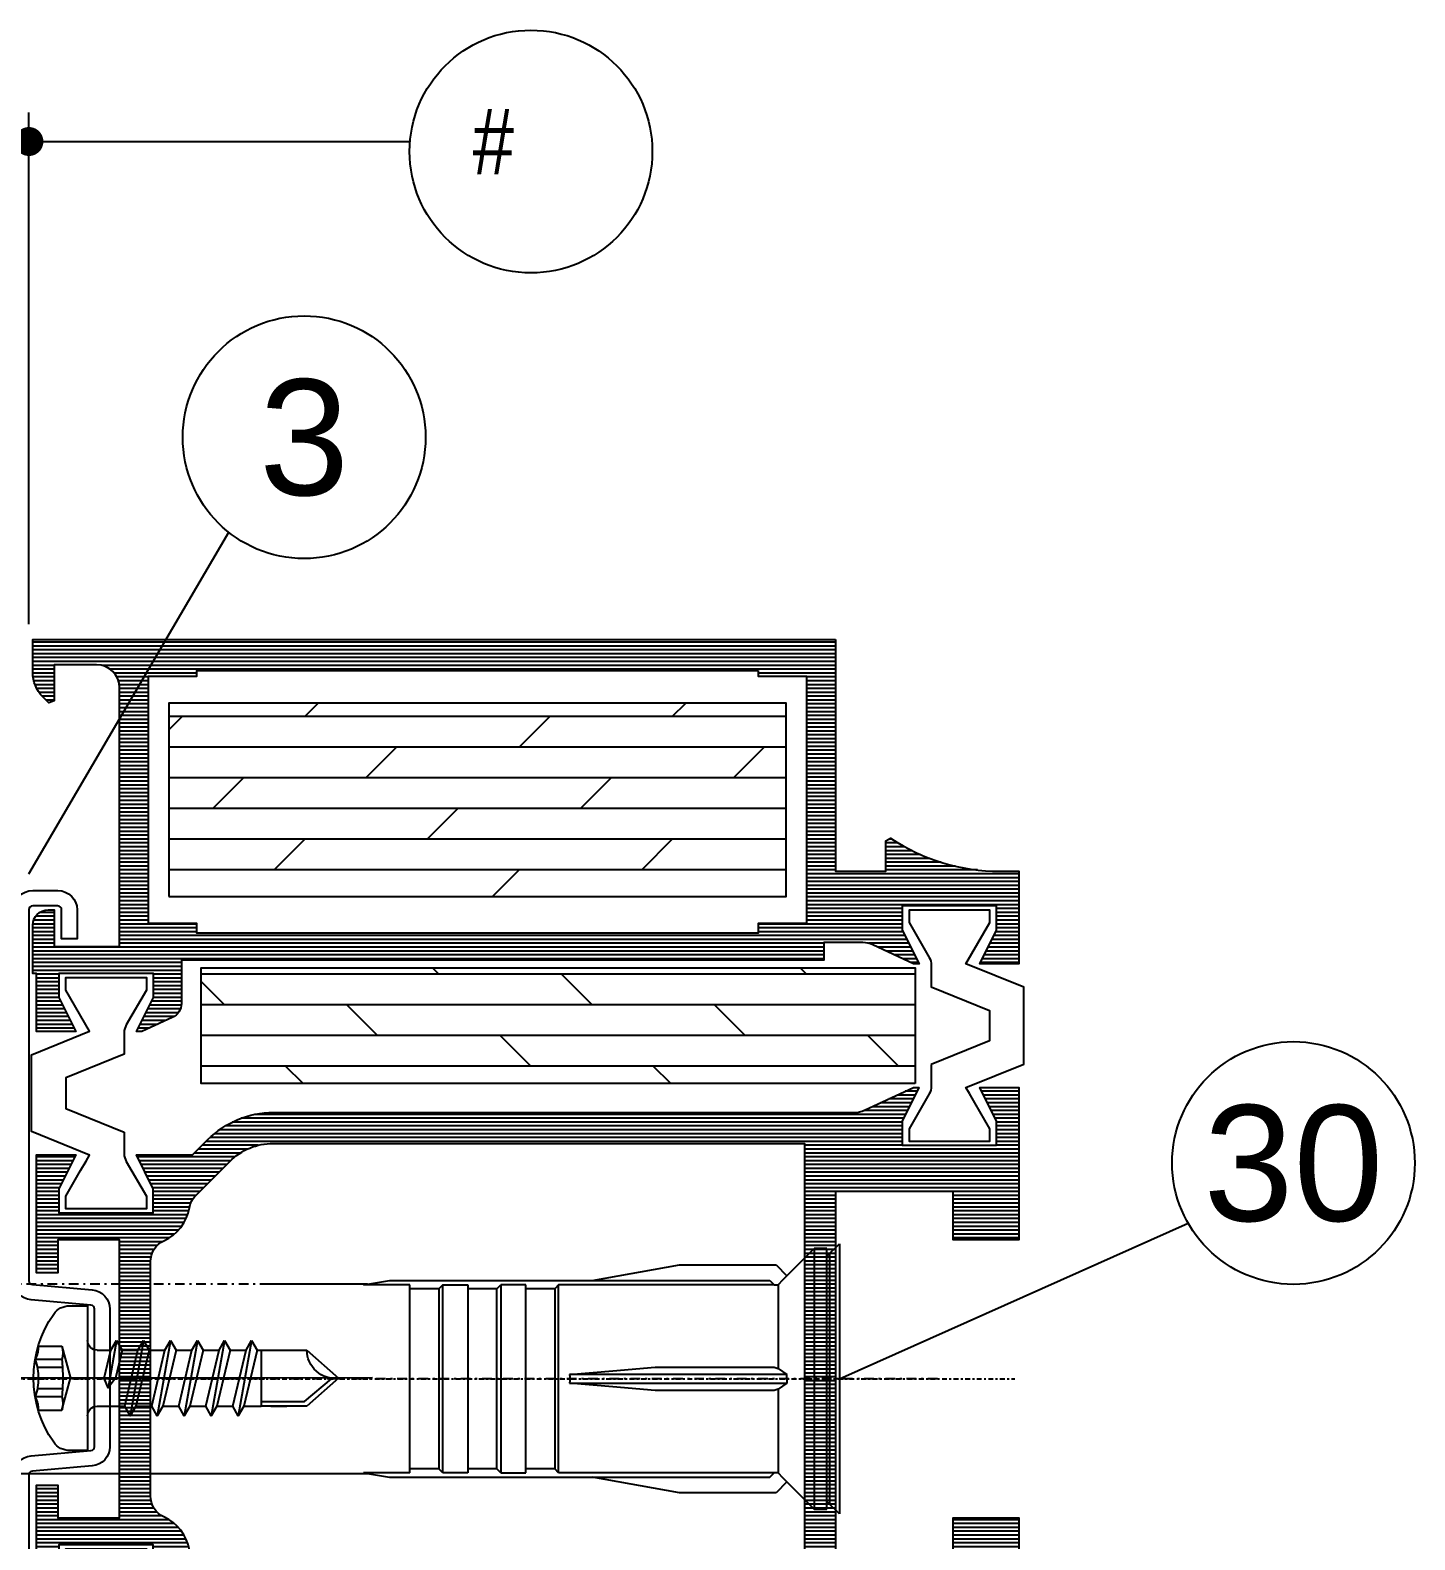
# Model space of a CAD drawing. Header units: millimetres. Extents: x -1821 to 14707, y -2864 to 1473.
# Drawn here: x 3529.8 to 3601.6, y -1168.5 to -1090.3 of the extents above; entities that cross this region are included whole.
import ezdxf
from ezdxf.enums import TextEntityAlignment as Align

# ---------------------------------------------------------------- set-up
doc = ezdxf.new("R2010")
doc.units = ezdxf.units.MM
for name, pattern in [('AUSGEZOGEN', [0]), ('CENTER', [50.800000000000004, 31.75, -6.35, 6.35, -6.35]), ('DASHDOT', [1, 0.5, -0.25, 0, -0.25]), ('VERDECKT', [9.524999999999999, 6.35, -3.175])]:
    doc.linetypes.add(name, pattern=pattern)
for name, color, linetype in [('00TXT', 7, 'AUSGEZOGEN'), ('as_par', 3, 'Continuous'), ('as_sch', 3, 'Continuous'), ('CENT_18', 3, 'CENTER'), ('CENT_25', 2, 'DASHDOT'), ('CENTER25', 2, 'CENTER'), ('CONST25', 2, 'Continuous'), ('DICHT_PAR', 3, 'Continuous'), ('HIDE_18', 3, 'VERDECKT'), ('is_par', 3, 'Continuous'), ('is_sch', 3, 'Continuous'), ('leiste_par', 3, 'Continuous')]:
    doc.layers.add(name, color=color, linetype=linetype)
doc.layers.add('AM_5', color=3, linetype='Continuous', lineweight=25)
doc.styles.add('BEMSTIL', font='8SIMPLEX.SHX', dxfattribs={"width": 0.85})
doc.styles.add('SWISS', font='swiss.ttf')
doc.dimstyles.new('Dok-1zu2-PUNKT$0', dxfattribs={"dimscale": 0.5, "dimtxt": 3.4, "dimasz": 1.5, "dimexe": 1.5, "dimexo": 0.6, "dimgap": 1.5, "dimtad": 0, "dimlfac": 2, "dimdsep": 46, "dimtxsty": 'BEMSTIL', "dimblk": 'PUNKT', "dimblk1": 'PUNKT', "dimblk2": 'PUNKT', "dimcen": 0, "dimclrd": 3, "dimclre": 3, "dimclrt": 3, "dimadec": 0, "dimazin": 0, "dimtfac": 0.7, "dimtofl": 0, "dimtmove": 0, "dimatfit": 3, "dimfxl": 1, "dimtolj": 1, "dimarcsym": 0})

# ---------------------------------------------------------------- blocks, each defined once
blk = doc.blocks.new('B-LL1021351')
at = {"layer": 'as_sch'}
h = blk.add_hatch(dxfattribs=at)
h.set_pattern_fill('_U', color=256, scale=0.2, angle=90, style=0, pattern_type=0)
h.set_pattern_definition([(90, (8.079554182062125, 29.43989028141033), (-0.2, 1.224606353822377e-17), [])])
edge = h.paths.add_edge_path()
edge.add_line((16.80000014944312, 41.19727941421419), (15.90000024883136, 41.19727941421414))
edge.add_line((15.90000024883136, 41.19727941421414), (15.90000024883084, 43.21662934013875))
edge.add_arc((17.10000024883082, 43.21662934013915), 1.199999999999999, 155.0000000000003, 180.0000000000183, ccw=False)
edge.add_line((16.01243090438685, 43.72377125422798), (16.99999999999937, 45.84162001425037))
edge.add_line((16.99999999999937, 45.84162001425037), (16.99999999999937, 46.12367428397178))
edge.add_line((16.99999999999937, 46.12367428397178), (15.24721359549932, 45.24728108172175))
edge.add_line((15.24721359549932, 45.24728108172178), (13.99999999999936, 45.24728108172178))
edge.add_line((13.99999999999937, 45.24728108172178), (13.99999999999937, 50.14728108172179))
edge.add_line((13.99999999999937, 50.14728108172176), (15.24721359549933, 50.14728108172176))
edge.add_line((15.24721359549932, 50.14728108172176), (16.99999999999936, 49.27088787947173))
edge.add_line((16.99999999999937, 49.27088787947176), (16.99999999999937, 51.29728021635563))
edge.add_line((16.99999999999937, 51.29728021635563), (12.19999999999956, 51.29728344756904))
edge.add_line((12.19999999999956, 51.29728344756904), (12.19999999999956, 50.1972810817218))
edge.add_line((12.19999999999956, 50.1972810817218), (12.59999999999965, 50.1972810817218))
edge.add_line((12.59999999999965, 50.1972810817218), (12.59999999999965, 42.99728508172188))
edge.add_arc((11.39999999999965, 42.99728508172188), 1.199999999999999, -90, 0, ccw=False)
edge.add_line((11.39999999999965, 41.7972850817219), (2.799999999999741, 41.7972850817219))
edge.add_arc((2.799999999999741, 42.99728508172188), 1.200000000000003, 180, 270, ccw=False)
edge.add_line((1.599999999999739, 42.99728508172188), (1.599999999999739, 50.19728508172176))
edge.add_line((1.599999999999739, 50.19728508172176), (4.666364272416246, 50.19728508172187))
edge.add_line((4.666364272416246, 50.19728508172187), (4.705505270816687, 50.29177981090521))
edge.add_line((4.705505270816687, 50.29177981090521), (3.699999999999903, 51.29728508172172))
edge.add_line((3.699999999999903, 51.29728508172172), (1.599999999999739, 51.29728508172178))
edge.add_line((1.599999999999739, 51.29728508172178), (1.599999999999739, 58.1972850817219))
edge.add_line((1.599999999999739, 58.19728508172187), (4.200000000000017, 58.19728508172187))
edge.add_line((4.200000000000017, 58.19728508172187), (4.200000000000017, 57.19728508172187))
edge.add_line((4.200000000000017, 57.19728508172187), (4.800000000000011, 57.19728508172187))
edge.add_line((4.800000000000011, 57.19728508172187), (4.800000000000011, 60.29728508172187))
edge.add_line((4.800000000000011, 60.2972850817219), (4.200000000000017, 60.2972850817219))
edge.add_line((4.200000000000017, 60.2972850817219), (4.200000000000017, 59.2972850817219))
edge.add_line((4.200000000000017, 59.2972850817219), (2.300000000000011, 59.2972850817219))
edge.add_arc((2.300000000000011, 60.2972850817219), 1, 180, 270.0000000000001, ccw=False)
edge.add_line((1.300000000000011, 60.2972850817219), (1.300000000000011, 64.6972850817219))
edge.add_arc((2.300000000000011, 64.69728508172187), 0.999999999999998, 89.99999999999989, 180, ccw=False)
edge.add_line((2.300000000000011, 65.69728508172187), (4.200000000000017, 65.69728508172187))
edge.add_line((4.200000000000017, 65.69728508172187), (4.200000000000017, 64.69728508172187))
edge.add_line((4.200000000000017, 64.69728508172187), (4.800000000000011, 64.69728508172187))
edge.add_line((4.800000000000011, 64.69728508172187), (4.800000000000011, 66.79728508172187))
edge.add_line((4.800000000000011, 66.7972850817219), (0.2000000000000171, 66.7972850817219))
edge.add_line((0.2000000000000171, 66.7972850817219), (0.2000000000000171, 0.1999999999999886))
edge.add_line((0.2000000000000028, 0.1999999999999886), (1.895836943965719, 0.1999999999999886))
edge.add_arc((1.895836943965719, 2), 1.799999999999996, 269.9999999999999, 314.9999999999998)
edge.add_line((3.168629150101509, 0.7272077938642099), (3.476215948935334, 1.034794592698006))
edge.add_line((3.476215948935319, 1.034794592698006), (3.366364272416135, 1.300000000000011))
edge.add_line((3.366364272416149, 1.300000000000011), (1.500000000000014, 1.300000000000011))
edge.add_line((1.5, 1.300000000000011), (1.5, 3.5))
edge.add_arc((2.700000000000003, 3.5), 1.2, 90, 180, ccw=False)
edge.add_line((2.700000000000003, 4.699999999999989), (16.10000000000001, 4.699999999999989))
edge.add_line((16.10000000000001, 4.699999999999989), (16.10000000000001, 1.299999999999983))
edge.add_line((16.10000000000001, 1.300000000000011), (14.19999999999999, 1.300000000000011))
edge.add_line((14.19999999999999, 1.299999999999983), (14.2, 1))
edge.add_arc((15, 1), 0.7999999999999954, 180.0000000000002, 270.0000000000004)
edge.add_line((15, 0.1999999999999886), (17.49999999999972, 0.1999999999999886))
edge.add_line((17.49999999999972, 0.1999999999999886), (17.4999999999997, 0.3999999999999773))
edge.add_line((17.49999999999972, 0.3999999999999773), (20.49999999999972, 0.3999999999999773))
edge.add_line((20.49999999999972, 0.4000000000000057), (20.4999999999997, 2.426392202250042))
edge.add_line((20.4999999999997, 2.426392202250014), (18.74721359549966, 1.549999000000014))
edge.add_line((18.74721359549966, 1.549999000000014), (17.4999999999997, 1.549999000000014))
edge.add_line((17.4999999999997, 1.549999000000014), (17.4999999999997, 6.44999900000002))
edge.add_line((17.4999999999997, 6.44999900000002), (18.74721359549966, 6.44999900000002))
edge.add_line((18.74721359549966, 6.44999900000002), (20.49999999999969, 5.57360579775002))
edge.add_line((20.49999999999969, 5.573605797749991), (20.4999999999997, 5.856677160535128))
edge.add_line((20.4999999999997, 5.856677160535156), (19.78437991351552, 7.431041329999715))
edge.add_arc((19.05608673319308, 7.099998970934053), 0.7999999999999616, 24.44395506557918, 89.99999999999363)
edge.add_line((19.05608673319317, 7.899998970934007), (16.80000014944341, 7.899998970934547))
edge.add_line((16.80000014944341, 7.899998970934547), (16.80000014944312, 41.19727941421419))
h.paths.add_polyline_path([(15.40000024883075, 8.700004950186042), (14.90000024883098, 8.700004950186042), (14.90000024883098, 6.200004950186042), (2.100000248830895, 6.200004950185928), (2.100000248830895, 8.700004950186042), (1.800000144223361, 8.700004950186042), (1.800000036415028, 37.79727941421439), (2.100000248830895, 37.79727941421427), (2.100000248830895, 40.2972794142143), (14.90000024883099, 40.29727941421419), (14.90000024883098, 37.79727941421416), (15.40000024883075, 37.79727941421405)], flags=16)
at = {"layer": 'is_sch'}
h = blk.add_hatch(dxfattribs=at)
h.set_pattern_fill('_U', color=256, scale=0.2, angle=90, style=0, pattern_type=0)
h.set_pattern_definition([(90, (38.50046598677734, 28.12631000053418), (-0.2, 1.224606353822377e-17), [])])
edge = h.paths.add_edge_path()
edge.add_arc((29.49999990501244, 12.66879085624376), 4.799999999999851, 179.9999999999986, 225.0000000000408)
edge.add_line((26.10588735531954, 9.274678306546008), (26.90000009962769, 8.480565562239093))
edge.add_line((26.90000009962769, 8.480565562239093), (26.90000009962759, 5.571329875835858))
edge.add_line((26.90000009962759, 5.571329875835829), (28.65278650412762, 6.447723078085829))
edge.add_line((28.65278650412762, 6.447723078085858), (29.90000009962758, 6.447723078085858))
edge.add_line((29.90000009962758, 6.447723078085858), (29.90000009962758, 1.547723078085852))
edge.add_line((29.90000009962758, 1.547723078085852), (28.65278650412762, 1.547723078085852))
edge.add_line((28.65278650412762, 1.547723078085852), (26.90000009962758, 2.42411628033588))
edge.add_line((26.90000009962758, 2.42411628033588), (26.90000009962758, 0.3977241841755017))
edge.add_line((26.90000009962756, 0.3977241841755017), (33.00000013790861, 0.397727419909387))
edge.add_line((33.00000013790861, 0.397727419909387), (33.00000013790876, 1.497726215791999))
edge.add_line((33.00000013790876, 1.497726215792028), (31.30000008977686, 1.497726215791999))
edge.add_line((31.30000008977686, 1.497726215791999), (31.30000024738767, 4.697733063487249))
edge.add_line((31.30000024738767, 4.69773306348722), (45.70000015269619, 4.697734354117472))
edge.add_line((45.70000015269619, 4.6977343541175), (45.69999999508552, 1.497726215791999))
edge.add_line((45.69999999508552, 1.497726215791999), (44.00000013790877, 1.497726215791971))
edge.add_line((44.00000013790877, 1.497726215791999), (44.00000013790888, 0.3977274199265537))
edge.add_line((44.00000013790888, 0.3977274199265537), (50.10105171051465, 0.3977241841582497))
edge.add_line((50.10105171051465, 0.3977241841582497), (50.10105171051465, 2.424116280335767))
edge.add_line((50.10105171051465, 2.424116280335767), (48.34826530601461, 1.547723078085738))
edge.add_line((48.34826530601461, 1.547723078085738), (47.10105171051465, 1.547723078085738))
edge.add_line((47.10105171051465, 1.547723078085738), (47.10105171051465, 6.447723078085744))
edge.add_line((47.10105171051465, 6.447723078085744), (48.34826530601461, 6.447723078085744))
edge.add_line((48.34826530601461, 6.447723078085744), (50.10105168903021, 5.571329886577956))
edge.add_line((50.10105168903021, 5.571329886577956), (50.10105149588445, 8.480565557525523))
edge.add_line((50.10105149588445, 8.480565557525523), (50.89516423278344, 9.274678283762285))
edge.add_arc((47.50105170587366, 12.66879085624345), 4.800000000000043, 314.9999996153564, 360.000000000001)
edge.add_line((52.30105170587372, 12.66879085624353), (52.30105170587318, 42.78817162247995))
edge.add_arc((53.50105170587319, 42.78817162247998), 1.20000000000001, 155.0000000000013, 180.0000000000013, ccw=False)
edge.add_line((52.41348236142919, 43.29531353656878), (53.60097986375258, 45.84191014838927))
edge.add_line((53.60097986375258, 45.8419101483893), (53.60052286672153, 46.12437971369692))
edge.add_line((53.60052286672153, 46.12437971369692), (51.8472135954993, 45.24772507808581))
edge.add_line((51.8472135954993, 45.24772507808581), (50.59999999999934, 45.24772507808581))
edge.add_line((50.59999999999935, 45.24772507808581), (50.59999999999935, 50.14772507808581))
edge.add_line((50.59999999999935, 50.14772507808581), (51.8472135954993, 50.14772507808581))
edge.add_line((51.8472135954993, 50.14772507808581), (53.59999999999933, 49.27133187583578))
edge.add_line((53.59999999999935, 49.27133187583578), (53.59999999999935, 51.29772407808582))
edge.add_line((53.59999999999935, 51.29772407808582), (45.69999999999975, 51.29772407808602))
edge.add_line((45.69999999999976, 51.29772407808602), (45.69999999999956, 47.89772407809591))
edge.add_line((45.69999999999956, 47.89772407809593), (48.20000000012688, 47.89772407821894))
edge.add_line((48.20000000012688, 47.89772407821894), (48.19999999999523, 41.79772407808582))
edge.add_line((48.19999999999523, 41.79772407808582), (28.79999999999954, 41.79772407808582))
edge.add_line((28.79999999999954, 41.79772407808582), (28.79999999999978, 47.89772407808584))
edge.add_line((28.79999999999978, 47.89772407808584), (31.30000000000602, 47.89772407808607))
edge.add_line((31.30000000000602, 47.89772407808607), (31.30000000011587, 51.29772407820607))
edge.add_line((31.30000000011587, 51.29772407820607), (23.39999999999937, 51.29772407808878))
edge.add_line((23.39999999999937, 51.29772407808878), (23.39999999999937, 49.27133187583578))
edge.add_line((23.39999999999937, 49.27133187583578), (25.15278640449941, 50.14772507808581))
edge.add_line((25.15278640449941, 50.14772507808581), (26.39999999999937, 50.14772507808581))
edge.add_line((26.39999999999937, 50.14772507808581), (26.39999999999937, 45.24772507808581))
edge.add_line((26.39999999999937, 45.24772507808581), (25.15278640449941, 45.24772507808581))
edge.add_line((25.15278640449941, 45.24772507808581), (23.39999999999937, 46.12411828033584))
edge.add_line((23.39999999999937, 46.12411828033581), (23.39999999999935, 45.84206401061439))
edge.add_line((23.39999999999937, 45.84206401061439), (24.58756924945682, 43.29531353656859))
edge.add_arc((23.49999990501283, 42.78817162247975), 1.199999999999995, -3.979039320256561e-13, 24.999999999999773, ccw=False)
edge.add_line((24.69999990501283, 42.78817162247975), (24.6999999050126, 12.66879085624387))
edge = h.paths.add_edge_path(flags=16)
edge.add_arc((29.4999999050126, 12.66879085624387), 3.2, 180, 225.0000000000406)
edge.add_line((27.23725820521724, 10.40604915644533), (28.99476436794701, 8.64854299371612))
edge.add_arc((29.84329250537074, 9.497071131140103), 1.200000000000001, 225.0000000000093, 260.2405423695951)
edge.add_arc((29.2499998609641, 6.047722810356447), 2.3, 24.474416672083407, 80.24054236959518, ccw=False)
edge.add_arc((32.43551207269796, 7.497726930659013), 1.200000000000001, 204.4744166720833, 269.9999999999999)
edge.add_line((32.43551207269796, 6.297726930658996), (44.56553973744431, 6.297726930658996))
edge.add_arc((44.56553973744431, 7.497726930659013), 1.2, 269.9999999999998, 335.5255833279145)
edge.add_arc((47.75105194917813, 6.047722810356362), 2.3, 99.75946162770782, 155.5255833279147, ccw=False)
edge.add_arc((47.15775906412391, 9.497071089748289), 1.200000000000004, 279.7594616277084, 314.9999999999853)
edge.add_line((48.00628720154755, 8.648542952324192), (49.76379340566955, 10.40604915644528))
edge.add_arc((47.50105170587376, 12.66879085624322), 3.199999999999879, 314.9999999999725, 360.0000000000063)
edge.add_line((50.70105170587364, 12.66879085624359), (50.70105170587367, 40.19772407808563))
edge.add_line((50.70105170587367, 40.1977240780856), (26.29999990501237, 40.19772407808594))
edge.add_line((26.29999990501237, 40.19772407808594), (26.2999999050126, 12.6687908562439))
h = blk.add_hatch(dxfattribs=at)
h.set_pattern_fill('_U', color=256, scale=0.2, angle=90, style=0, pattern_type=0)
h.set_pattern_definition([(90, (67.36502765796459, 23.95932698303045), (-0.2, 1.224606353822377e-17), [])])
edge = h.paths.add_edge_path()
edge.add_line((76.79999999999964, 41.79817307444992), (64.79999999999964, 41.79817307444966))
edge.add_line((64.79999999999964, 41.79817307444969), (64.79999999999964, 44.39817307444972))
edge.add_line((64.79999999999964, 44.39817307444969), (66.37936788635221, 44.39817307444974))
edge.add_line((66.37936788635221, 44.39817307444974), (66.51477246289565, 44.65491951966993))
edge.add_arc((74.99999999999966, 50.31538890334934), 10.2, 180.0000000000001, 213.7071317649712, ccw=False)
edge.add_line((64.79999999999964, 50.31538890334934), (64.79999999999964, 51.29816807444985))
edge.add_line((64.79999999999964, 51.29816807444985), (59.99999999999937, 51.29816807444985))
edge.add_line((59.99999999999937, 51.29816807444985), (59.99999999999937, 49.27177587219981))
edge.add_line((59.99999999999937, 49.27177587219981), (61.75278640449943, 50.14816907444984))
edge.add_line((61.75278640449943, 50.14816907444981), (62.99999999999937, 50.14816907444981))
edge.add_line((62.99999999999937, 50.14816907444981), (62.99999999999937, 45.24816907444981))
edge.add_line((62.99999999999937, 45.24816907444983), (61.75278640449943, 45.24816907444983))
edge.add_line((61.75278640449943, 45.24816907444983), (59.99999999999937, 46.12456227669986))
edge.add_line((59.99999999999937, 46.12456227669986), (59.99999999999937, 45.84250798835745))
edge.add_line((59.99999999999937, 45.84250798835743), (60.98756897649452, 43.72465850240394))
edge.add_arc((59.89999954203961, 43.21751678134416), 1.200000000000013, -1.5290879673557356e-11, 24.999989830763127, ccw=False)
edge.add_line((61.09999954203963, 43.21751678134385), (61.09999954203909, 41.19816740694216))
edge.add_line((61.09999954203909, 41.19816740694216), (60.19999995042497, 41.19816740694228))
edge.add_line((60.19999995042497, 41.1981674069423), (60.19999995042465, 7.900886963661975))
edge.add_line((60.19999995042465, 7.900886963661975), (57.94391326680599, 7.900886963662089))
edge.add_arc((57.94391326680601, 7.100886963662219), 0.7999999999998861, 90, 155.5560449344181)
edge.add_line((57.21562008648365, 7.431929322727882), (56.49999999999949, 5.857565153263067))
edge.add_line((56.49999999999949, 5.857565153263067), (56.49999999999949, 5.574493790477902))
edge.add_line((56.49999999999949, 5.574493790477902), (58.25278640449953, 6.450886992727931))
edge.add_line((58.25278640449953, 6.450886992727931), (59.49999999999949, 6.450886992727931))
edge.add_line((59.49999999999949, 6.450886992727931), (59.49999999999949, 1.550886992727925))
edge.add_line((59.49999999999949, 1.550886992727925), (58.25278640449953, 1.550886992727925))
edge.add_line((58.25278640449953, 1.550886992727925), (56.49999999999949, 2.427280194977953))
edge.add_line((56.49999999999949, 2.427280194977953), (56.49999999999949, 0.4008879927279168))
edge.add_line((56.49999999999949, 0.4008879927279168), (59.49999999999949, 0.4008879927279168))
edge.add_line((59.49999999999949, 0.4008879927279168), (59.49999999999949, 0.200887992727985))
edge.add_line((59.49999999999949, 0.200887992727985), (61.99999999999966, 0.2008879927280418))
edge.add_arc((61.99999999999966, 1.000887992728025), 0.7999999999999987, 270.0000000000001, 360.0000000000002)
edge.add_line((62.79999999999964, 1.000887992728025), (62.79999999999964, 1.300887992728008))
edge.add_line((62.79999999999964, 1.300887992728036), (60.89999999999964, 1.300887992728036))
edge.add_line((60.89999999999964, 1.300887992728036), (60.89999999999964, 4.700887992728042))
edge.add_line((60.89999999999964, 4.700887992728042), (74.29999999999964, 4.700887992728042))
edge.add_arc((74.29999999999964, 3.500887992728025), 1.2, 0, 90, ccw=False)
edge.add_line((75.49999999999966, 3.500887992728025), (75.49999999999966, 1.300887992728008))
edge.add_line((75.49999999999966, 1.300887992728036), (73.63363572758351, 1.300887992728036))
edge.add_line((73.63363572758351, 1.300887992728036), (73.52378405106435, 1.035682585426031))
edge.add_line((73.52378405106433, 1.035682585426031), (73.83137084989812, 0.728095786592263))
edge.add_arc((75.10416305603394, 2.000887992728025), 1.800000000000004, 224.9999999999999, 269.9999999999999)
edge.add_line((75.10416305603394, 0.2008879927280418), (76.79999999999967, 0.2008879927280418))
edge.add_line((76.79999999999964, 0.2008879927280418), (76.79999999999964, 41.79817307444995))
h.paths.add_polyline_path([(75.20000016284126, 37.79816740694244), (74.89999995042498, 37.79816740694233), (74.89999995042544, 40.29816740694235), (62.09999995042486, 40.29816740694224), (62.09999995042486, 37.79816740694221), (61.59999995042486, 37.79816740694216), (61.59999995042486, 8.700892942914152), (62.09999995042466, 8.700892942914095), (62.09999995042466, 6.200892942914066), (74.89999995042544, 6.200892942913981), (74.89999995042498, 8.700892942914095), (75.200000055032, 8.700892942914095)], flags=16)
at = {"layer": 'as_par'}
blk.add_lwpolyline([(16.80000014944312, 41.19727941421419), (15.90000024883136, 41.19727941421414), (15.90000024883082, 43.21662934013875, -0.1095178116833212), (16.01243090438685, 43.72377125422798), (16.99999999999937, 45.84162001425037), (16.99999999999937, 46.12367428397178), (15.24721359549932, 45.24728108172178), (13.99999999999937, 45.24728108172178), (13.99999999999937, 50.14728108172176), (15.24721359549932, 50.14728108172176), (16.99999999999937, 49.27088787947176), (16.99999999999937, 51.29728021635563), (12.19999999999956, 51.29728344756904), (12.19999999999956, 50.1972810817218), (12.59999999999965, 50.1972810817218), (12.59999999999964, 42.99728508172188, -0.414213562373096), (11.39999999999965, 41.7972850817219), (2.799999999999741, 41.7972850817219, -0.4142135623730958), (1.599999999999739, 42.99728508172188), (1.599999999999739, 50.19728508172176), (4.666364272416246, 50.19728508172187), (4.705505270816687, 50.29177981090521), (3.699999999999903, 51.29728508172172), (1.599999999999739, 51.29728508172178), (1.599999999999739, 58.19728508172187), (4.200000000000017, 58.19728508172187), (4.200000000000017, 57.19728508172187), (4.800000000000011, 57.19728508172187), (4.800000000000011, 60.2972850817219), (4.200000000000017, 60.2972850817219), (4.200000000000017, 59.2972850817219), (2.300000000000011, 59.2972850817219, -0.4142135623730964), (1.300000000000011, 60.2972850817219), (1.300000000000011, 64.69728508172187, -0.4142135623730961), (2.300000000000011, 65.69728508172187), (4.200000000000017, 65.69728508172187), (4.200000000000017, 64.69728508172187), (4.800000000000011, 64.69728508172187), (4.800000000000011, 66.7972850817219), (0.2000000000000171, 66.7972850817219), (0.2000000000000028, 0.1999999999999886), (1.895836943965719, 0.1999999999999886, 0.1989123673796578), (3.168629150101509, 0.7272077938642099), (3.476215948935319, 1.034794592698006), (3.366364272416149, 1.300000000000011), (1.5, 1.300000000000011), (1.5, 3.5, -0.4142135623730948), (2.700000000000003, 4.699999999999989), (16.10000000000001, 4.699999999999989), (16.10000000000001, 1.300000000000011), (14.19999999999999, 1.299999999999983), (14.2, 1, 0.4142135623730958), (15, 0.1999999999999886), (17.49999999999972, 0.1999999999999886), (17.49999999999972, 0.3999999999999773), (20.49999999999972, 0.4000000000000057), (20.4999999999997, 2.426392202250014), (18.74721359549966, 1.549999000000014), (17.4999999999997, 1.549999000000014), (17.4999999999997, 6.44999900000002), (18.74721359549966, 6.44999900000002), (20.49999999999969, 5.573605797749991), (20.4999999999997, 5.856677160535156), (19.78437991351552, 7.431041329999715, 0.2941076137054389), (19.05608673319317, 7.899998970934007), (16.80000014944341, 7.899998970934547), (16.80000014944312, 41.19727941421419)], format="xyb", close=True, dxfattribs=at)
blk.add_lwpolyline([(15.40000024883075, 8.700004950186042), (14.90000024883098, 8.700004950186042), (14.90000024883098, 6.200004950186042), (2.100000248830895, 6.200004950185928), (2.100000248830895, 8.700004950186042), (1.800000144223361, 8.700004950186042), (1.800000036415028, 37.79727941421439), (2.100000248830895, 37.79727941421427), (2.100000248830895, 40.2972794142143), (14.90000024883099, 40.29727941421419), (14.90000024883098, 37.79727941421416), (15.40000024883075, 37.79727941421405), (15.40000024883075, 8.700004950186042)], close=True, dxfattribs=at)
at = {"layer": 'is_par'}
for points in [[(24.6999999050126, 12.66879085624387, 0.1989123673798495), (26.10588735531954, 9.274678306546008), (26.90000009962769, 8.480565562239093), (26.90000009962759, 5.571329875835829), (28.65278650412762, 6.447723078085858), (29.90000009962758, 6.447723078085858), (29.90000009962758, 1.547723078085852), (28.65278650412762, 1.547723078085852), (26.90000009962758, 2.42411628033588), (26.90000009962756, 0.3977241841755017), (33.00000013790861, 0.397727419909387), (33.00000013790876, 1.497726215792028), (31.30000008977686, 1.497726215791999), (31.30000024738767, 4.69773306348722), (45.70000015269619, 4.6977343541175), (45.69999999508552, 1.497726215791999), (44.00000013790877, 1.497726215791999), (44.00000013790888, 0.3977274199265537), (50.10105171051465, 0.3977241841582497), (50.10105171051465, 2.424116280335767), (48.34826530601461, 1.547723078085738), (47.10105171051465, 1.547723078085738), (47.10105171051465, 6.447723078085744), (48.34826530601461, 6.447723078085744), (50.10105168903021, 5.571329886577956), (50.10105149588445, 8.480565557525523), (50.89516423278344, 9.274678283762313, 0.1989123691243912), (52.30105170587372, 12.66879085624353), (52.30105170587318, 42.78817162247995, -0.109517811683242), (52.41348236142919, 43.29531353656878), (53.60097986375258, 45.8419101483893), (53.60052286672153, 46.12437971369692), (51.8472135954993, 45.24772507808581), (50.59999999999935, 45.24772507808581), (50.59999999999935, 50.14772507808581), (51.8472135954993, 50.14772507808581), (53.59999999999935, 49.27133187583578), (53.59999999999935, 51.29772407808582), (45.69999999999976, 51.29772407808602), (45.69999999999956, 47.89772407809593), (48.20000000012688, 47.89772407821894), (48.19999999999523, 41.79772407808582), (28.79999999999954, 41.79772407808582), (28.79999999999978, 47.89772407808584), (31.30000000000602, 47.89772407808607), (31.30000000011587, 51.29772407820607), (23.39999999999937, 51.29772407808878), (23.39999999999937, 49.27133187583578), (25.15278640449941, 50.14772507808581), (26.39999999999937, 50.14772507808581), (26.39999999999937, 45.24772507808581), (25.15278640449941, 45.24772507808581), (23.39999999999937, 46.12411828033581), (23.39999999999937, 45.84206401061439), (24.58756924945681, 43.29531353656859, -0.1095178116832422), (24.69999990501283, 42.78817162247975), (24.6999999050126, 12.66879085624387)], [(76.79999999999964, 41.79817307444992), (64.79999999999964, 41.79817307444969), (64.79999999999964, 44.39817307444969), (66.37936788635221, 44.39817307444974), (66.51477246289565, 44.65491951966993, -0.1481448291565296), (64.79999999999964, 50.31538890334934), (64.79999999999964, 51.29816807444985), (59.99999999999937, 51.29816807444985), (59.99999999999937, 49.27177587219981), (61.75278640449943, 50.14816907444981), (62.99999999999937, 50.14816907444981), (62.99999999999937, 45.24816907444983), (61.75278640449943, 45.24816907444983), (59.99999999999937, 46.12456227669986), (59.99999999999937, 45.84250798835743), (60.98756897649452, 43.72465850240394, -0.1095177667794425), (61.09999954203963, 43.21751678134385), (61.09999954203909, 41.19816740694216), (60.19999995042497, 41.1981674069423), (60.19999995042465, 7.900886963661975), (57.94391326680601, 7.900886963662089, 0.294107613705456), (57.21562008648365, 7.431929322727882), (56.49999999999949, 5.857565153263067), (56.49999999999949, 5.574493790477902), (58.25278640449953, 6.450886992727931), (59.49999999999949, 6.450886992727931), (59.49999999999949, 1.550886992727925), (58.25278640449953, 1.550886992727925), (56.49999999999949, 2.427280194977953), (56.49999999999949, 0.4008879927279168), (59.49999999999949, 0.4008879927279168), (59.49999999999949, 0.200887992727985), (61.99999999999966, 0.2008879927280418, 0.4142135623730955), (62.79999999999964, 1.000887992728025), (62.79999999999964, 1.300887992728036), (60.89999999999964, 1.300887992728036), (60.89999999999964, 4.700887992728042), (74.29999999999964, 4.700887992728042, -0.4142135623730948), (75.49999999999966, 3.500887992728025), (75.49999999999966, 1.300887992728036), (73.63363572758351, 1.300887992728036), (73.52378405106433, 1.035682585426031), (73.83137084989815, 0.7280957865922346, 0.1989123673796581), (75.10416305603394, 0.2008879927280418), (76.79999999999964, 0.2008879927280418), (76.79999999999964, 41.79817307444992)], [(26.2999999050126, 12.66879085624387, 0.198912367379842), (27.23725820521724, 10.40604915644533), (28.99476436794701, 8.64854299371612, 0.1549893230359022), (29.63987788443131, 8.314437421157123, -0.2482443721165699), (31.34333645724635, 7.00058266084099, 0.2939632085654071), (32.43551207269796, 6.297726930658996), (44.56553973744431, 6.297726930658996, 0.2939632085653976), (45.65771535289591, 7.000582660840934, -0.2482443536001977), (47.36117376757109, 8.314437393956752, 0.1549893051753763), (48.00628720154755, 8.648542952324192), (49.76379340566955, 10.40604915644528, 0.1989123673798115), (50.70105170587364, 12.66879085624359), (50.70105170587367, 40.1977240780856), (26.29999990501237, 40.19772407808594), (26.2999999050126, 12.66879085624387)]]:
    blk.add_lwpolyline(points, format="xyb", close=True, dxfattribs=at)
blk.add_lwpolyline([(75.20000016284126, 37.79816740694244), (74.89999995042498, 37.79816740694233), (74.89999995042544, 40.29816740694235), (62.09999995042486, 40.29816740694224), (62.09999995042486, 37.79816740694221), (61.59999995042486, 37.79816740694216), (61.59999995042486, 8.700892942914152), (62.09999995042466, 8.700892942914095), (62.09999995042466, 6.200892942914066), (74.89999995042544, 6.200892942913981), (74.89999995042498, 8.700892942914095), (75.200000055032, 8.700892942914095), (75.20000016284126, 37.79816740694244)], close=True, dxfattribs=at)
at = {"layer": 'leiste_par'}
for points in [[(18.185190441465, 46.75728100949462), (17.06621800064485, 46.75728108172177, 0.131652079472951), (16.66121800059267, 46.64876133610213), (14.85809002390086, 45.60772507808579), (14.20999999999938, 45.60772507808579), (14.20999999999938, 49.78772507808577), (14.85809002353373, 49.78772507808577), (16.19499409292776, 49.01586315374044), (16.68287609846928, 48.73329623492381), (16.99171902354941, 48.55498621641331), (18.20674455880217, 51.56228115438429), (22.1932544432792, 51.56228115438429), (23.40828234753293, 48.55498283165508), (25.54191165426688, 49.78772507808583), (26.18999999999937, 49.78772507808583), (26.18999999999937, 45.60772507808585), (25.5419099760979, 45.60772507808582), (23.73878199940606, 46.64876133610213, 0.1316520794729206), (23.33378201575391, 46.75728108172174), (22.21480855853373, 46.75728100949459), (20.9926296134727, 49.78228115438435), (19.40736938652604, 49.78228115438435), (18.185190441465, 46.75728100949462)], [(54.78519044146499, 46.75772500585865), (53.66621800064485, 46.7577250780858, 0.131652079472951), (53.26121800059266, 46.64920533246615), (51.45809002390085, 45.60816907444982), (50.80999999999938, 45.60816907444982), (50.80999999999938, 49.7881690744498), (51.45809002353373, 49.7881690744498), (52.79499409292775, 49.01630715010447), (53.28287609846927, 48.73374023128784), (53.5917190235494, 48.55543021277734), (54.80674455880217, 51.56272515074832), (58.7932544432792, 51.56272515074832), (60.00828234753291, 48.55542682801911), (62.14191165426686, 49.78816907444985), (62.78999999999937, 49.78816907444985), (62.78999999999937, 45.60816907444988), (62.14190997609788, 45.60816907444985), (60.33878199940605, 46.64920533246615, 0.1316520794729206), (59.93378201575391, 46.75772507808577), (58.81480855853373, 46.75772500585862), (57.5926296134727, 49.78272515074838), (56.00736938652604, 49.78272515074838), (54.78519044146499, 46.75772500585865)], [(21.68519044146532, 4.939999072227153), (20.56621800064518, 4.939999, -0.131652079472951), (20.161218000593, 5.048518745619646), (18.35809002390118, 6.089555003635979), (17.70999999999971, 6.089555003635979), (17.70999999999971, 1.909555003636001), (18.35809002353406, 1.909555003636001), (19.69499409292808, 2.681416927981331), (20.18287609846961, 2.963983846797959), (20.49171902354973, 3.14229386530846), (21.7067445588025, 0.1349989273374774), (25.69325444327953, 0.1349989273374774), (26.90828234753326, 3.14229725006669), (29.04191165426721, 1.909555003635944), (29.68999999999971, 1.909555003635944), (29.6899999999997, 6.089555003635923), (29.04190997609822, 6.089555003635951), (27.23878199940637, 5.048518745619646, -0.1316520794729206), (26.83378201575424, 4.939999000000029), (25.71480855853406, 4.939999072227181), (24.49262961347303, 1.914998927337422), (22.90736938652637, 1.914998927337422), (21.68519044146532, 4.939999072227153)], [(51.28624215198028, 4.937723150312905), (50.16726971116013, 4.937723078085753, -0.131652079472951), (49.76226971110795, 5.046242823705398), (47.95914173441614, 6.087279081721732), (47.31105171051466, 6.087279081721732), (47.31105171051466, 1.907279081721754), (47.95914173404901, 1.907279081721754), (49.29604580344304, 2.679141006067084), (49.78392780898456, 2.961707924883711), (50.09277073406469, 3.140017943394213), (51.30779626931745, 0.1327230054232302), (55.29430615379448, 0.1327230054232302), (56.50933405804821, 3.140021328152443), (58.64296336478216, 1.907279081721697), (59.29105171051467, 1.907279081721697), (59.29105171051465, 6.087279081721675), (58.64296168661318, 6.087279081721704), (56.83983370992132, 5.046242823705398, -0.1316520794729206), (56.43483372626919, 4.937723078085781), (55.31586026904901, 4.937723150312934), (54.09368132398798, 1.912723005423175), (52.50842109704132, 1.912723005423175), (51.28624215198028, 4.937723150312905)]]:
    blk.add_lwpolyline(points, format="xyb", close=True, dxfattribs=at)
blk = doc.blocks.new('LL4090045')
at = {"layer": 'DICHT_PAR'}
h = blk.add_hatch(dxfattribs=at)
h.set_pattern_fill('DOLMIT', color=256, scale=0.25, angle=90, style=0)
h.set_pattern_definition([(90, (5.100000000000186, 23), (-1.5875, 9.720312933465119e-17), []), (135, (5.100000000000186, 23), (-3.174997835875247, -3.174997835875246), [2.245065, -4.490125])])
h.paths.add_polyline_path([(-1.699999999999813, 16), (-11.69999999999981, 16), (-11.69999999999981, -16), (-1.699999999999813, -16)])
blk.add_lwpolyline([(-1.699999999999813, -16), (-1.699999999999813, 16), (-11.69999999999981, 16), (-11.69999999999981, -16)], close=True, dxfattribs=at)
blk = doc.blocks.new('LL4090060')
at = {"layer": 'DICHT_PAR'}
h = blk.add_hatch(dxfattribs=at)
h.set_pattern_fill('DOLMIT', color=256, scale=0.25, angle=90, style=0)
h.set_pattern_definition([(90, (13.69999935055596, -18.825), (-1.5875, 9.720312933465119e-17), []), (135, (13.69999935055596, -18.825), (-3.174997835875247, -3.174997835875246), [2.245065, -4.490125])])
h.paths.add_polyline_path([(6.199999350555949, -0.8250000000000028), (0.1999993505559488, -0.8250000000000028), (0.1999993505559488, -37.825), (6.199999350555949, -37.825)])
blk.add_lwpolyline([(6.199999350555949, -37.825), (6.199999350555949, -0.8250000000000028), (0.1999993505559488, -0.8250000000000028), (0.1999993505559488, -37.825)], close=True, dxfattribs=at)
blk = doc.blocks.new('PUNKT')
at = {"color": 0, "linetype": 'Continuous'}
blk.add_line((-0.5, 0), (-1, 0), dxfattribs=at)
at = {"color": 0, "linetype": 'Continuous', "const_width": 0.5}
blk.add_lwpolyline([(-0.25, 0, 1), (0.25, 0, 1)], format="xyb", close=True, dxfattribs=at)
blk = doc.blocks.new('*D99')
at = {"layer": 'AM_5', "color": 3, "lineweight": -2, "transparency": 16777216}
for p, q in [((3517.331484504748, -1121.100942849539), (3517.331484504748, -1094.592542558426)), ((3529.767037341393, -1121.100942848629), (3529.767037341393, -1094.592542558426)), ((3518.831484504748, -1096.092542558426), (3528.267037341393, -1096.092542558426)), ((3529.767037341393, -1096.092542558426), (3549.452818223128, -1096.092542558426))]:
    blk.add_line(p, q, dxfattribs=at)
at = {"layer": 'Defpoints', "color": 0, "transparency": 16777216}
for p in [(3529.767037341393, -1096.092542558426), (3517.331484504748, -1121.700942849539), (3529.767037341393, -1121.700942848629)]:
    blk.add_point(p, dxfattribs=at)
at = {"layer": 'AM_5', "color": 3, "lineweight": -2, "transparency": 16777216, "xscale": 1.5, "yscale": 1.5, "zscale": 1.5, "rotation": 180}
blk.add_blockref('PUNKT', (3517.331484504748, -1096.092542558426), dxfattribs=at)
at = {"layer": 'AM_5', "color": 3, "lineweight": -2, "transparency": 16777216, "xscale": 1.5, "yscale": 1.5, "zscale": 1.5}
blk.add_blockref('PUNKT', (3529.767037341393, -1096.092542558426), dxfattribs=at)
at = {"layer": 'AM_5', "color": 3, "transparency": 16777216, "insert": (3553.292342032652, -1096.092542558426), "char_height": 3.4, "attachment_point": 5, "style": 'BEMSTIL'}
blk.add_mtext('\\A1; #', dxfattribs=at)
blk = doc.blocks.new('WS4070448')
for p, q in [((6.61725692111645, -8.639359081321516), (6.61725692111645, -11.00311480052579)), ((6.61725692111645, -8.639359081321516), (9.517256921116541, -8.639359081321516)), ((9.517256921116541, -11.00311480052579), (9.517256921116541, -8.639359081321516)), ((6.61725692111645, -11.00311480052579), (8.067256921116496, -12.63935908132152)), ((8.067256921116496, -12.63935908132152), (9.517256921116541, -11.00311480052579))]:
    blk.add_line(p, q)
blk.add_lwpolyline([(11.39017358778314, 2.114399939326205, 0.3148562194916155), (4.744340254449881, 2.114399939326205, 0.244911807885714), (4.31725692111651, 1.294786315076664), (4.31725692111651, 0.3606409186785697), (11.81725692111651, 0.3606409186785697), (11.81725692111651, 1.294786315076664, 0.244911807885716), (11.39017358778314, 2.114399939326205, 0.1382912330068625)], format="xyb")
for points in [[(6.117256921116464, -1.139359081321317), (6.617256921116464, -1.428034215916085), (8.06725692111651, -1.08419660353465), (8.56725692111651, -0.707357978585577), (8.06725692111651, -0.5068463343449991), (6.617256921116464, -0.8506839467264342)], [(6.117256921116464, -2.539359081321294), (6.617256921116464, -2.828034215916063), (9.517256921116555, -2.140358991153079), (10.01725692111656, -1.851683856558196), (9.517256921116555, -1.563008721963428), (6.617256921116464, -2.250683946726411)], [(6.117256921116464, -3.939359081321271), (6.617256921116464, -4.22803421591604), (9.517256921116555, -3.540358991153056), (10.01725692111656, -3.251683856558287), (9.517256921116555, -2.963008721963405), (6.617256921116464, -3.650683946726502)], [(6.117256921116464, -5.339359081321362), (6.617256921116464, -5.628034215916131), (9.517256921116555, -4.940358991153147), (10.01725692111656, -4.651683856558265), (9.517256921116555, -4.363008721963496), (6.617256921116464, -5.05068394672648)], [(6.117256921116464, -6.739359081321339), (6.617256921116464, -7.028034215916108), (9.517256921116555, -6.340358991153124), (10.01725692111656, -6.051683856558356), (9.517256921116555, -5.763008721963473), (6.617256921116464, -6.450683946726571)], [(6.117256921116464, -8.13935908132143), (6.617256921116464, -8.428034215916199), (9.517256921116555, -7.740358991153215), (10.01725692111656, -7.451683856558333), (9.517256921116555, -7.163008721963564), (6.617256921116464, -7.850683946726548)]]:
    blk.add_lwpolyline(points, close=True)
for points in [[(6.117256921116464, -1.139359081321317), (8.56725692111651, -0.707357978585577)], [(6.617256921116464, -0.1393590813214303), (6.617256921116464, -0.8506839467264342)], [(9.517256921116555, -0.1393590813214303), (9.517256921116555, -1.563008721963428)], [(6.617256921116464, -1.428034215916085), (6.617256921116464, -1.850683946726662)], [(6.617256921116464, -1.428034215915972), (6.617256921116464, -2.250683946726411)], [(6.617256921116464, -1.428034215916085), (6.617256921116464, -2.250683946726411)], [(6.117256921116464, -2.539359081321294), (10.01725692111656, -1.851683856558196)], [(9.517256921116555, -2.140358991153079), (9.517256921116555, -2.963008721963405)], [(6.617256921116464, -2.828034215916063), (6.617256921116464, -3.650683946726389)], [(6.117256921116464, -3.939359081321271), (10.01725692111656, -3.251683856558287)], [(9.517256921116555, -3.540358991153056), (9.517256921116555, -4.363008721963496)], [(6.117256921116464, -5.339359081321362), (10.01725692111656, -4.651683856558265)], [(6.617256921116464, -4.22803421591604), (6.617256921116464, -5.05068394672648)], [(9.517256921116555, -4.940358991153147), (9.517256921116555, -5.763008721963473)], [(6.117256921116464, -6.739359081321339), (10.01725692111656, -6.051683856558356)], [(6.617256921116464, -5.628034215916131), (6.617256921116464, -6.450683946726457)], [(6.617256921116464, -7.028034215916108), (6.617256921116464, -7.850683946726548)], [(9.517256921116555, -6.340358991153124), (9.517256921116555, -7.163008721963564)], [(6.117256921116464, -8.13935908132143), (10.01725692111656, -7.451683856558333)], [(9.517256921116555, -7.740358991153215), (9.517256921116555, -8.63935908132143)], [(6.617256921116464, -8.428034215916199), (6.617256921116464, -8.63935908132143)], [(9.267256921116555, -8.63935908132143), (9.267256921116555, -10.88653788598694), (8.100687889319275, -12.28495534589953)], [(9.517256921116555, -9.140358991153192), (9.517256921116555, -9.963008721963632)], [(6.617256921116464, -9.828034215916176), (6.617256921116464, -10.65068394672662)]]:
    blk.add_lwpolyline(points)
for centre, radius, start, end in [((6.117256921116464, -0.1393590813214303), 0.5, 0, 90), ((10.01725692111656, -0.1393590813214303), 0.5, 90, 180), ((6.608770647169436, -12.47123468863523), 1.46814441479989, 353.4243546898833, 89.66881296982747)]:
    blk.add_arc(centre, radius, start, end)
at = {"layer": 'CENT_18'}
blk.add_line((8.051324099384601, -14.39948361255352), (8.067256921116496, 4.660640918678553), dxfattribs=at)
at = {"layer": 'HIDE_18'}
for p, q in [((7.095590298616457, 1.693974918678634), (7.095590298616457, 3.078670647065735)), ((7.507789093673637, 1.693974918678634), (7.507789093673637, 2.967171702408848)), ((8.626724748559354, 1.693974918678634), (8.626724748559354, 2.967171702408848)), ((9.03892354361642, 1.693974918678634), (9.03892354361642, 3.078670647065735))]:
    blk.add_line(p, q, dxfattribs=at)
for points in [[(6.417257671116445, 2.920991849600028), (6.417257671116445, 1.693974918678606)], [(9.71725617111646, 2.920991849600028), (9.71725617111646, 1.693974918678606)], [(6.417257671116445, 1.693974918678606), (8.06725692111651, 1.251858952129083)], [(9.71725617111646, 1.693974918678606), (8.06725692111651, 1.251858952129083)]]:
    blk.add_lwpolyline(points, dxfattribs=at)
for centre, radius, start, end in [((6.477833716567616, 4.198323827732139), 1.278767547148902, 267.2848457777188, 298.8872446147255), ((8.06725692111651, 5.853135295953763), 2.939692180009696, 250.6988425741186, 289.3011574258814), ((9.656680125665403, 4.198323827732139), 1.278767547148902, 241.1127553852741, 272.7151542222811), ((6.756423984866402, 2.851153472017387), 1.205859026872558, 253.6642630842155, 286.3357369157983), ((8.067256921116623, 11.77548796901581), 10.12822992478941, 264.4947782301543, 275.5052217698424), ((9.378089857366618, 2.851153472017955), 1.205859026873062, 253.6642630842089, 286.3357369157813)]:
    blk.add_arc(centre, radius, start, end, dxfattribs=at)
blk = doc.blocks.new('WI4080202')
blk.add_lwpolyline([(-29.48325693051129, 2.300000000000118, -0.3888787318529908), (-28.48706223241948, 1.387155742747773), (-28.21544610951105, -1.717430748369289, 0.3888787318529907), (-28.0162071698926, -1.899999599819928), (-20.88378352581526, -1.899999599819758, 0.3888787318529907), (-20.68454458619681, -1.717430748369459), (-20.41292846328815, 1.387155742747776, -0.3888787318529907), (-19.41673376519657, 2.300000000000122), (-0.1999999999998181, 2.300000000000127, -0.414213562373095), (0.8000000000001819, 1.300000000000127), (0.8000000000001819, -5.684341886080801e-14, -0.414213562373095), (-0.1999999999998181, -1.000000000000057), (-1.699999999999818, -1.000000000000057), (-1.699999999999818, -0.1999999999998749), (-0.1999999999998181, -0.1999999999998749, 0.4142135623731117), (0, 0), (0, 1.300000000000127, 0.4142135623731117), (-0.1999999999998181, 1.500000000000002), (-19.41673376519657, 1.500000000000167, 0.3888787318529743), (-19.61597270481502, 1.317431148549641), (-19.88758882772345, -1.787155342567594, -0.3888787318529907), (-20.88378352581526, -2.69999959981994), (-28.0162071698926, -2.69999959981994, -0.3888787318529907), (-29.01240186798418, -1.787155342567594), (-29.28401799089283, 1.317431148549467, 0.3888787318529908), (-29.48325693051129, 1.500000000000107), (-49.11672446090415, 1.499999999999931, 0.3888787318530236), (-49.31596340052238, 1.317431148549632), (-49.61382596208682, -2.087153509164708, -0.3888787318530562), (-50.61002066017841, -2.999997766417053), (-58.2000000000005, -2.999997766417057), (-58.2000000000005, -2.199997766416875), (-50.61002066017841, -2.199997766416871, 0.3888787318530562), (-50.41078172055995, -2.017428914966573), (-50.11291915899574, 1.387155742747767, -0.3888787318529907), (-49.11672446090415, 2.300000000000169), (-29.48325693051129, 2.300000000000118)], format="xyb", close=True)
for points in [[(-56.44784405713563, -2.199997766416875), (-56.44784405713563, -2.999997766417057)], [(-52.44784405713563, -2.199997766416871), (-52.44784405713563, -2.999997766417053)]]:
    blk.add_lwpolyline(points)
at = {"layer": 'CENTER25'}
for p, q in [((-24.44999534785393, 1.089744308805443), (-24.44999534785393, -5.582265911177451)), ((-54.60000000000059, -6.031587835803879), (-54.60000000000059, 0.7551045396416907))]:
    blk.add_line(p, q, dxfattribs=at)

msp = doc.modelspace()

# ---------------------------------------------------------------- linework, layer by layer
at = {"layer": '00TXT', "color": 3}
for p, q in [((3529.767037341393, -1134.033934884598), (3540.122401316887, -1116.338342884054)), ((3571.763873422022, -1160.200942849539), (3589.836063104558, -1152.136562322617))]:
    msp.add_line(p, q, dxfattribs=at)
for centre in [(3555.783411771428, -1096.612110191409), (3544.030866544053, -1111.412903706878), (3595.295509111062, -1149.017187253458)]:
    msp.add_circle(centre, 6.287769995795225, dxfattribs=at)
at = {"layer": 'CENT_25', "ltscale": 0.5}
msp.add_line((3476.886263116656, -1160.200942849539), (3580.854274074069, -1160.200942849539), dxfattribs=at)
at = {"layer": 'CENT_25'}
for points in [[(3542.237702407615, -1155.300942849539), (3494.436104049391, -1155.300942849539)], [(3576.849150724805, -1160.20094303973), (3494.518908338548, -1160.200943039729)]]:
    msp.add_lwpolyline(points, dxfattribs=at)
at = {"layer": 'CONST25', "color": 3, "linetype": 'Continuous'}
for p, q in [((3569.042407422022, -1154.858194849539), (3570.449659422022, -1153.450942849539)), ((3570.449659422022, -1153.450942849539), (3570.449659422022, -1166.950942849539)), ((3571.113873422021, -1153.450942849539), (3570.449659422022, -1153.450942849539)), ((3571.113873422021, -1153.850942849539), (3571.763873422022, -1153.200942849539)), ((3571.113873422021, -1166.950942849539), (3571.113873422021, -1153.450942849539)), ((3571.763873422022, -1153.200942849539), (3571.763873422022, -1167.200942849539)), ((3558.948129422021, -1155.100942849539), (3563.485154422022, -1154.300942849539)), ((3563.485154422022, -1154.300942849539), (3568.485154422022, -1154.300942849539)), ((3568.485154422022, -1154.300942849539), (3569.044817422022, -1154.860605849539)), ((3571.263873422022, -1166.700942849539), (3571.263873422022, -1153.700942849539)), ((3547.104753422022, -1155.337815849539), (3548.448129422021, -1155.100942849539)), ((3548.448129422021, -1155.100942849539), (3563.555145422021, -1155.100942849539)), ((3563.555145422021, -1155.100942849539), (3568.153783422022, -1155.100942849539)), ((3568.153783422022, -1155.100942849539), (3568.390657422022, -1155.337815849539)), ((3568.822238422022, -1155.095057849539), (3568.599659422021, -1155.329510849539)), ((3569.044817422022, -1154.860605849539), (3568.822238422022, -1155.095057849539)), ((3547.313872422022, -1155.300942849539), (3542.237702407615, -1155.300942849539)), ((3549.513872422021, -1155.337815849539), (3547.104753422022, -1155.337815849539)), ((3551.013871422021, -1155.539397849539), (3549.513871422021, -1155.539397849539)), ((3549.513872422021, -1165.064069849539), (3549.513872422021, -1155.337815849539)), ((3551.213873422022, -1155.337815849539), (3551.013872422021, -1155.539397849539)), ((3551.013872422021, -1155.539397849539), (3551.013872422021, -1164.862487849539)), ((3551.213873422022, -1165.064069849539), (3551.213873422022, -1155.337815849539)), ((3551.213873422022, -1155.337815849539), (3552.513872422021, -1155.337815849539)), ((3552.513872422021, -1155.337815849539), (3552.513872422021, -1165.064069849539)), ((3554.013872422021, -1155.539397849539), (3552.513872422021, -1155.539397849539)), ((3554.013872422021, -1155.539397849539), (3554.213873422022, -1155.337815849539)), ((3554.013872422021, -1164.862487849539), (3554.013872422021, -1155.539397849539)), ((3555.513874422021, -1155.337815849539), (3554.213873422022, -1155.337815849539)), ((3554.213873422022, -1155.337815849539), (3554.213873422022, -1165.064069849539)), ((3555.513874422021, -1165.064069849539), (3555.513874422021, -1155.337815849539)), ((3557.013874422021, -1155.539397849539), (3555.513874422021, -1155.539397849539)), ((3557.213874422022, -1155.337815849539), (3557.013874422021, -1155.539397849539)), ((3557.013874422021, -1155.539397849539), (3557.013874422021, -1164.862487849539)), ((3568.390657422022, -1155.337815849539), (3557.213873422022, -1155.337815849539)), ((3557.213874422022, -1165.064069849539), (3557.213874422022, -1155.337815849539)), ((3568.390657422022, -1155.337815849539), (3568.494980422021, -1155.333531849539)), ((3568.494980422021, -1155.333531849539), (3568.599659422021, -1155.329510849539)), ((3568.599659422021, -1155.329510849539), (3568.599659422021, -1159.672595849539)), ((3557.784049422022, -1159.973988849539), (3560.021852422022, -1159.787163849539)), ((3560.021852422022, -1159.787163849539), (3562.211770422022, -1159.600942849539)), ((3562.211770422022, -1159.600942849539), (3563.555145422021, -1159.600942849539)), ((3563.555145422021, -1159.600942849539), (3568.153783422022, -1159.600942849539)), ((3568.153783422022, -1159.600942849539), (3568.390657422022, -1159.600942849539)), ((3568.390657422022, -1159.600942849539), (3568.494980422021, -1159.636753849539)), ((3568.494980422021, -1159.636753849539), (3568.599659422021, -1159.672595849539)), ((3568.599659422021, -1159.672595849539), (3568.822238422022, -1159.823291849539)), ((3568.822238422022, -1159.823291849539), (3569.044817422022, -1159.973988849539)), ((3563.485154422022, -1159.973988849539), (3557.784049422022, -1159.973988849539)), ((3557.784049422022, -1159.973988849539), (3557.813873422022, -1160.200942849539)), ((3557.813873422022, -1160.200942849539), (3557.784049422022, -1160.427896849539)), ((3557.784049422022, -1160.427896849539), (3563.485154422022, -1160.427896849539)), ((3560.021852422022, -1160.614721849539), (3557.784049422022, -1160.427896849539)), ((3562.211770422022, -1160.800942849539), (3560.021852422022, -1160.614721849539)), ((3568.485154422022, -1159.973988849539), (3563.485154422022, -1159.973988849539)), ((3563.485154422022, -1160.427896849539), (3568.485154422022, -1160.427896849539)), ((3569.044817422022, -1159.973988849539), (3568.485154422022, -1159.973988849539)), ((3568.485154422022, -1160.427896849539), (3569.044817422022, -1160.427896849539)), ((3568.822238422022, -1160.578593849539), (3568.599659422021, -1160.729289849539)), ((3569.044817422022, -1160.427896849539), (3568.822238422022, -1160.578593849539)), ((3569.044817422022, -1160.200942849539), (3569.044817422022, -1159.973988849539)), ((3569.044817422022, -1160.200942849539), (3569.044817422022, -1160.427896849539)), ((3563.555145422021, -1160.800942849539), (3562.211770422022, -1160.800942849539)), ((3568.153783422022, -1160.800942849539), (3563.555145422021, -1160.800942849539)), ((3568.390657422022, -1160.800942849539), (3568.153783422022, -1160.800942849539)), ((3568.494980422021, -1160.765131849539), (3568.390657422022, -1160.800942849539)), ((3568.599659422021, -1160.729289849539), (3568.494980422021, -1160.765131849539)), ((3568.599659422021, -1160.729289849539), (3568.599659422021, -1165.072374849539)), ((3494.66773550103, -1165.100943038623), (3547.313870255761, -1165.100943038623)), ((3549.513871422021, -1165.064069849539), (3547.104752422021, -1165.064069849539)), ((3547.104752422021, -1165.064069849539), (3548.448128422022, -1165.300942849539)), ((3548.448128422022, -1165.300942849539), (3563.555144422022, -1165.300942849539)), ((3551.013872422021, -1164.862487849539), (3549.513872422021, -1164.862487849539)), ((3551.213872422021, -1165.064069849539), (3551.013871422021, -1164.862487849539)), ((3552.513872422021, -1165.064069849539), (3551.213873422022, -1165.064069849539)), ((3554.013871422021, -1164.862487849539), (3552.513871422021, -1164.862487849539)), ((3554.213873422022, -1165.064069849539), (3554.013872422021, -1164.862487849539)), ((3554.213873422022, -1165.064069849539), (3555.513874422021, -1165.064069849539)), ((3557.013874422021, -1164.862487849539), (3555.513874422021, -1164.862487849539)), ((3557.213873422022, -1165.064069849539), (3557.013873422022, -1164.862487849539)), ((3568.390657422022, -1165.064069849539), (3557.213873422022, -1165.064069849539)), ((3563.485154422022, -1166.100942849539), (3558.948129422021, -1165.300942849539)), ((3563.555144422022, -1165.300942849539), (3568.153782422021, -1165.300942849539)), ((3568.153782422021, -1165.300942849539), (3568.390656422021, -1165.064069849539)), ((3568.494980422021, -1165.068353849539), (3568.390657422022, -1165.064069849539)), ((3568.599659422021, -1165.072374849539), (3568.494980422021, -1165.068353849539)), ((3568.599659422021, -1165.072374849539), (3568.822238422022, -1165.306827849539)), ((3568.822238422022, -1165.306827849539), (3569.044817422022, -1165.541279849539)), ((3568.485154422022, -1166.100942849539), (3563.485154422022, -1166.100942849539)), ((3569.044817422022, -1165.541279849539), (3568.485154422022, -1166.100942849539)), ((3569.042406422021, -1165.543690849539), (3570.449658422021, -1166.950942849539)), ((3570.449659422022, -1166.950942849539), (3571.113873422021, -1166.950942849539)), ((3571.763873422022, -1167.200942849539), (3571.113873422021, -1166.550942849539))]:
    msp.add_line(p, q, dxfattribs=at)

# ---------------------------------------------------------------- block references
at = {"xscale": -1}
for name, p, rotation in [('B-LL1021351', (3529.766149343935, -1198.700942849539), 270), ('LL4090060', (3537.867036307598, -1138.701994510001), 90)]:
    msp.add_blockref(name, p, dxfattribs=dict(at, rotation=rotation))
at = {"rotation": 270}
msp.add_blockref('LL4090045', (3553.014791526136, -1136.90094309837), dxfattribs=at)
at = {"layer": 'CONST25', "rotation": 90}
msp.add_blockref('WI4080202', (3531.263873422022, -1135.699892139024), dxfattribs=at)
at = {"layer": 'CONST25', "xscale": -1, "rotation": 90}
msp.add_blockref('WS4070448', (3533.166550761227, -1152.098563387494), dxfattribs=at)

# ---------------------------------------------------------------- texts
at = {"layer": '00TXT', "color": 40, "style": 'SWISS'}
for s, p in [('3', (3544.030866544053, -1111.412903706878)), ('30', (3595.295509111062, -1149.017187253458))]:
    msp.add_text(s, height=6, dxfattribs=at).set_placement(p, align=Align.MIDDLE)

# ---------------------------------------------------------------- dimensions: what is measured, and where the dimension line sits
at = {"layer": 'AM_5'}
dim = msp.add_linear_dim(base=(3529.767037341393, -1096.092542558426), p1=(3517.331484504748, -1121.700942849539), p2=(3529.767037341393, -1121.700942848629), text=' #', dimstyle='Dok-1zu2-PUNKT$0', override={"dimscale": 1, "dimlfac": 1}, dxfattribs=at)
dim.commit()
dim.dimension.update_dxf_attribs({"geometry": '*D99', "text_midpoint": (3553.292342032652, -1096.092542558426), "dimtype": 160})

doc.saveas('drawing.dxf')
